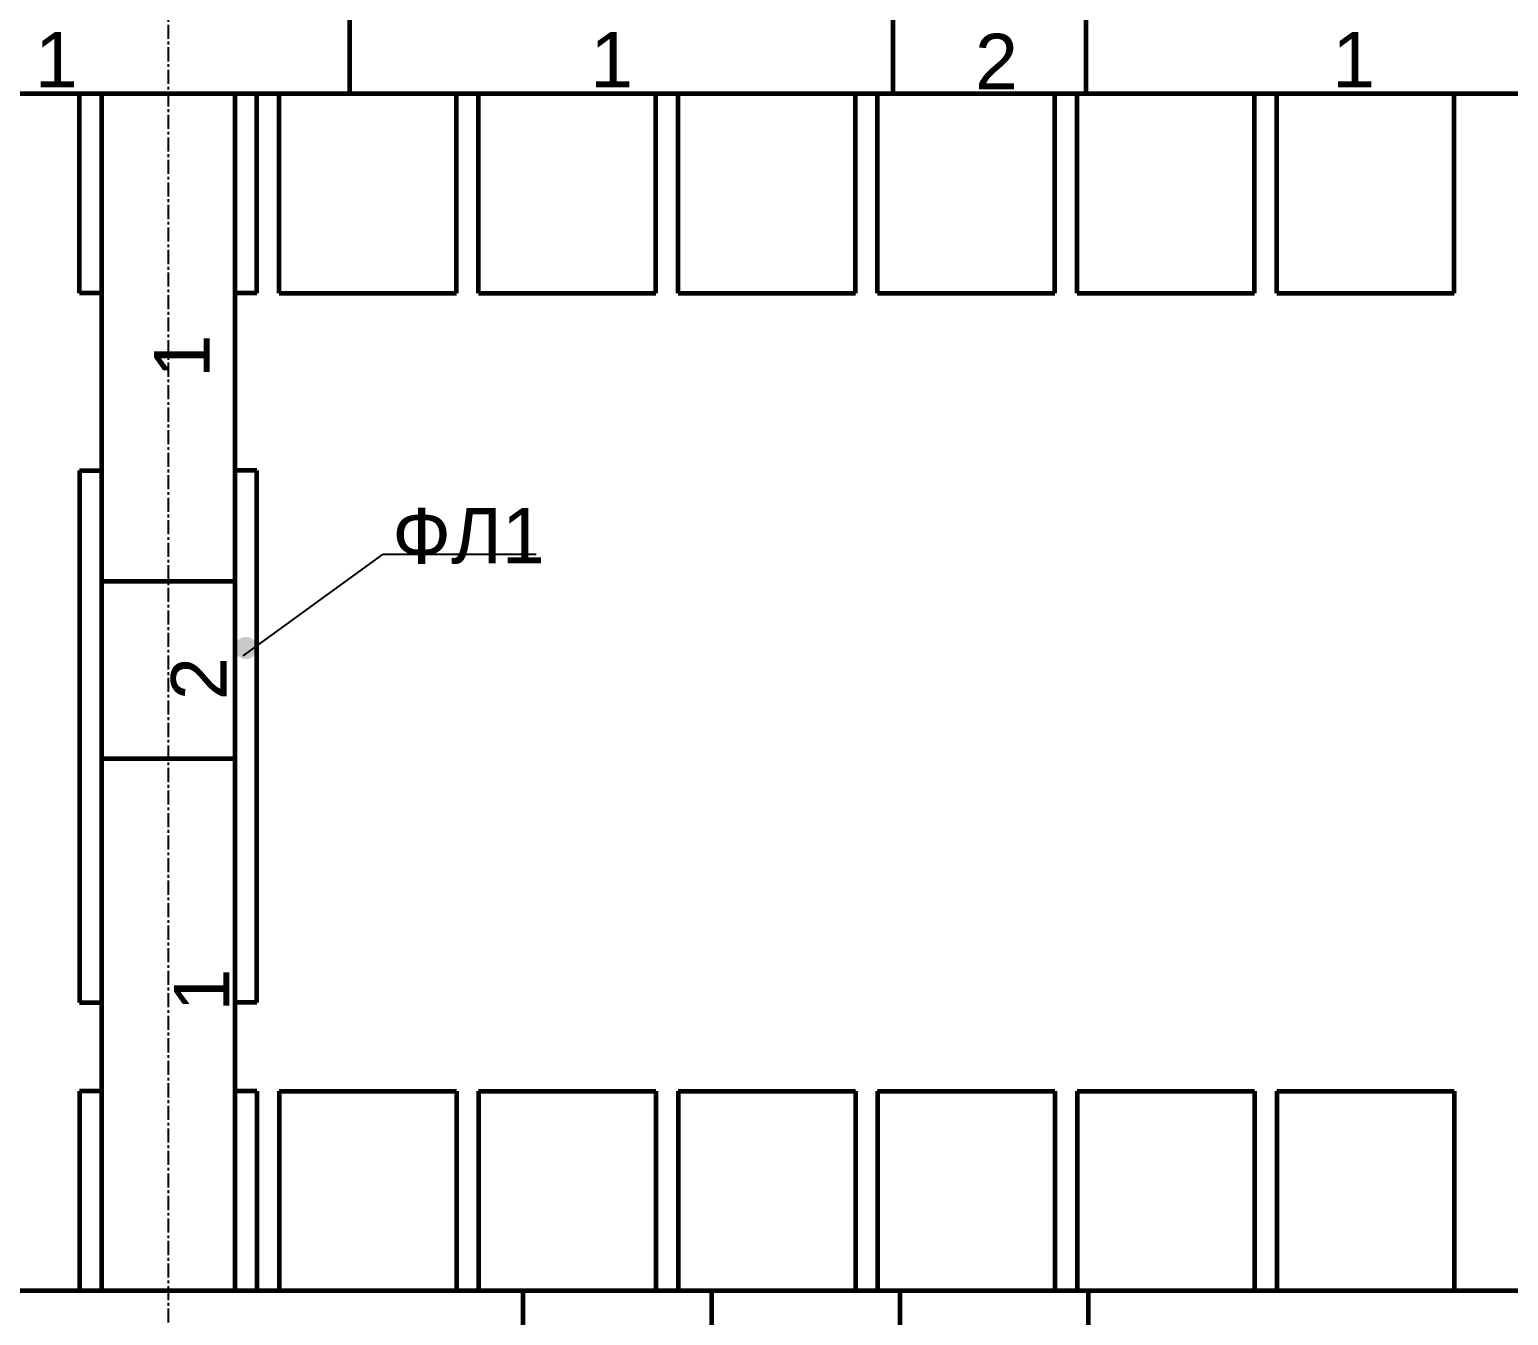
# Model space of a CAD drawing. Header units: millimetres. Extents: x -229914 to 856942, y -268655 to 87212.
# Drawn here: x 346724 to 353395, y -144722 to -138922 of the extents above; entities that cross this region are included whole.
import ezdxf

# ---------------------------------------------------------------- set-up
doc = ezdxf.new("R2010")
doc.units = ezdxf.units.MM
doc.linetypes.add('осеваяX2', pattern=[101.6, 63.5, -12.7, 12.7, -12.7])
doc.layers.add('каменные и деревянные эл', color=7, linetype='Continuous', lineweight=60)
doc.styles.get("Standard").update_dxf_attribs({"font": 'arial.ttf'})

msp = doc.modelspace()

# ---------------------------------------------------------------- hatches: boundary and pattern name
h = msp.add_hatch(color=256)
h.dxf.hatch_style = 1
h.paths.add_polyline_path([(347750.03948, -141711.35916, 1), (347650.03948, -141711.35916, 1)])

# ---------------------------------------------------------------- linework, layer by layer
at = {"linetype": 'осеваяX2'}
msp.add_line((347349.47859, -133210.26154), (347349.47859, -144910.26154), dxfattribs=at)
at = {"lineweight": 25}
for p, q in [((347049.47859, -144610.26154), (347049.47859, -139210.26154)), ((347649.47859, -144610.26154), (347649.47859, -139210.26154)), ((347049.47859, -143710.26154), (346949.47859, -143710.26154))]:
    msp.add_line(p, q, dxfattribs=at)
for p, q in [((347688.24962, -141746.5408), (348319.16285, -141287.4095)), ((348319.16285, -141287.4095), (349010.06437, -141287.4095))]:
    msp.add_line(p, q)
at = {"layer": 'каменные и деревянные эл'}
for p, q in [((348169.47859, -139210.26154), (348169.47859, -138610.26154)), ((350619.47859, -139210.26154), (350619.47859, -138610.26154)), ((351489.47859, -139210.26154), (351489.47859, -138610.26154)), ((346949.47859, -140110.26154), (346949.47859, -139210.26154)), ((347049.47859, -139210.26154), (347049.47859, -144610.26154)), ((347749.47859, -140110.26154), (347749.47859, -139210.26154)), ((347849.47859, -140110.26154), (347849.47859, -139210.26154)), ((348649.47859, -140110.26154), (348649.47859, -139210.26154)), ((348749.47859, -140110.26154), (348749.47859, -139210.26154)), ((349549.47859, -140110.26154), (349549.47859, -139210.26154)), ((349649.47859, -140110.26154), (349649.47859, -139210.26154)), ((350449.47859, -140110.26154), (350449.47859, -139210.26154)), ((350549.47859, -140110.26154), (350549.47859, -139210.26154)), ((351349.47859, -140110.26154), (351349.47859, -139210.26154)), ((351449.47859, -140110.26154), (351449.47859, -139210.26154)), ((352249.47859, -140110.26154), (352249.47859, -139210.26154)), ((352349.47859, -140110.26154), (352349.47859, -139210.26154)), ((353149.47859, -140110.26154), (353149.47859, -139210.26154)), ((347049.47859, -140110.26154), (346949.47859, -140110.26154)), ((347049.47859, -140110.26154), (346949.47859, -140110.26154)), ((347749.47859, -140110.26154), (347649.47859, -140110.26154)), ((347749.47859, -140110.26154), (347649.47859, -140110.26154)), ((347849.47859, -140110.26154), (348649.47859, -140110.26154)), ((348749.47859, -140110.26154), (349549.47859, -140110.26154)), ((349649.47859, -140110.26154), (350449.47859, -140110.26154)), ((350549.47859, -140110.26154), (351349.47859, -140110.26154)), ((351449.47859, -140110.26154), (352249.47859, -140110.26154)), ((352349.47859, -140110.26154), (353149.47859, -140110.26154))]:
    msp.add_line(p, q, dxfattribs=at)
at = {"layer": 'каменные и деревянные эл', "lineweight": 60}
for p, q in [((337649.47859, -139210.26154), (354049.47859, -139210.26154)), ((347649.47859, -139210.26154), (347649.47859, -144610.26154)), ((346949.47859, -140910.26154), (347049.47859, -140910.26154)), ((346949.47859, -140910.26154), (346949.47859, -143310.26154)), ((347749.47859, -140910.26154), (347649.47859, -140910.26154)), ((347749.47859, -143310.26154), (347749.47859, -140910.26154)), ((347049.47859, -141410.26154), (347649.47859, -141410.26154)), ((347049.47859, -142210.26154), (347649.47859, -142210.26154)), ((346949.47859, -143310.26154), (347049.47859, -143310.26154)), ((347749.47859, -143310.26154), (347649.47859, -143310.26154)), ((346949.47859, -143710.26154), (346949.47859, -144610.26154)), ((347049.47859, -143710.26154), (346949.47859, -143710.26154)), ((347749.47859, -143710.26154), (347649.47859, -143710.26154)), ((347749.47859, -143710.26154), (347649.47859, -143710.26154)), ((347749.47859, -143710.26154), (347749.47859, -144610.26154)), ((347849.47859, -143710.26154), (347849.47859, -144610.26154)), ((347849.47859, -143710.26154), (348649.47859, -143710.26154)), ((348649.47859, -143710.26154), (348649.47859, -144610.26154)), ((348749.47859, -143710.26154), (348749.47859, -144610.26154)), ((348749.47859, -143710.26154), (349549.47859, -143710.26154)), ((349549.47859, -143710.26154), (349549.47859, -144610.26154)), ((349649.47859, -143710.26154), (349649.47859, -144610.26154)), ((349649.47859, -143710.26154), (350449.47859, -143710.26154)), ((350449.47859, -143710.26154), (350449.47859, -144610.26154)), ((350549.47859, -143710.26154), (350549.47859, -144610.26154)), ((350549.47859, -143710.26154), (351349.47859, -143710.26154)), ((351349.47859, -143710.26154), (351349.47859, -144610.26154)), ((351449.47859, -143710.26154), (351449.47859, -144610.26154)), ((351449.47859, -143710.26154), (352249.47859, -143710.26154)), ((352249.47859, -143710.26154), (352249.47859, -144610.26154)), ((352349.47859, -143710.26154), (352349.47859, -144610.26154)), ((352349.47859, -143710.26154), (353149.47859, -143710.26154)), ((353149.47859, -143710.26154), (353149.47859, -144610.26154)), ((337049.47859, -144610.26154), (354049.47859, -144610.26154)), ((348949.47859, -144610.26154), (348949.47859, -145210.26154)), ((349799.47859, -144610.26154), (349799.47859, -145210.26154)), ((350649.47859, -144610.26154), (350649.47859, -145210.26154)), ((351499.47859, -144610.26154), (351499.47859, -145210.26154))]:
    msp.add_line(p, q, dxfattribs=at)

# ---------------------------------------------------------------- texts
at = {"lineweight": 25, "char_height": 250}
for s, insert, attachment_point in [('\\pxa0.66667,sm1.07917;1', (346941.86552, -138932.87257), 3), ('\\pxa0.66667,sm1.07917;1', (349447.3766, -138932.87257), 3), ('\\pxa0.66667,sm1.07917;2', (351182.66314, -138940.60692), 3), ('\\pxa0.66667,sm1.07917;1', (352793.50111, -138932.87257), 3), ('\\pxa0.66667,sm1.07917;ФЛ1', (348360.07184, -141332.5762), 7)]:
    msp.add_mtext_dynamic_manual_height_columns(s, width=110.1427955, gutter_width=1250, heights=[0], dxfattribs=dict(at, insert=insert, attachment_point=attachment_point))
at = {"lineweight": 25, "char_height": 250, "attachment_point": 3, "rotation": 90}
for s, insert in [('\\pxa0.66667,sm1.07917;1', (347286.00051, -140297.9814)), ('\\pxa0.66667,sm1.07917;2', (347362.61684, -141752.35272)), ('\\pxa0.66667,sm1.07917;1', (347375.14604, -143157.19982))]:
    msp.add_mtext_dynamic_manual_height_columns(s, width=110.1427955, gutter_width=1250, heights=[0], dxfattribs=dict(at, insert=insert))

doc.saveas('drawing.dxf')
